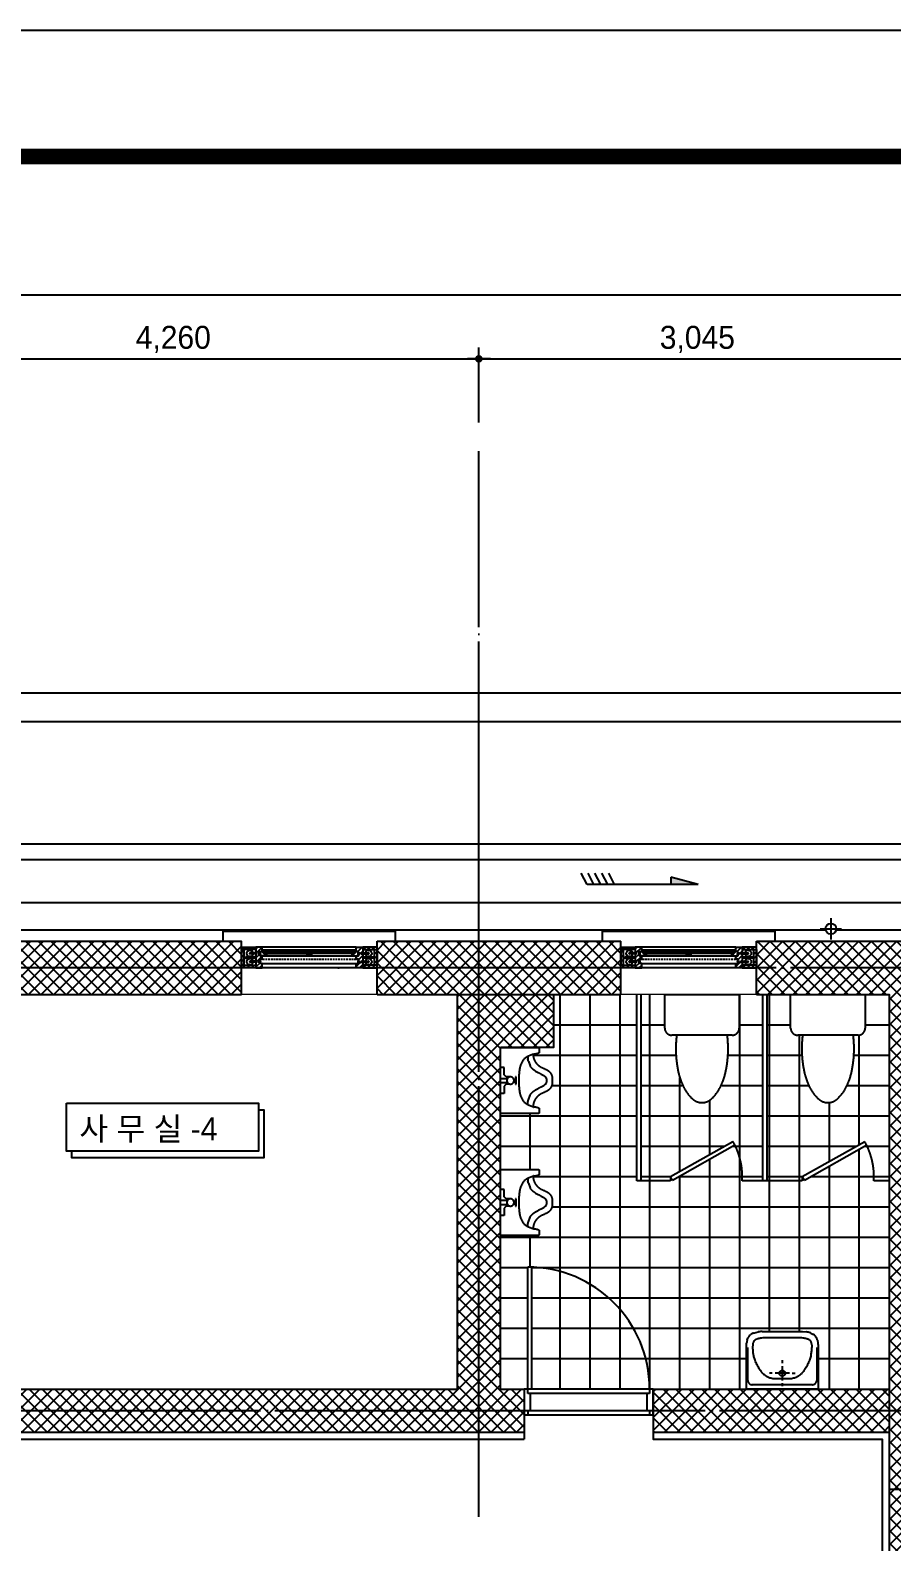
# Model space of a CAD drawing. Extents: x 25324 to 58964, y -129942 to -106182.
# Drawn here: x 46308 to 52313, y -116716 to -106182 of the extents above; entities that cross this region are included whole.
import ezdxf

# ---------------------------------------------------------------- set-up
doc = ezdxf.new("R2010")
doc.units = 0
doc.header["$LTSCALE"] = 50
doc.header["$MEASUREMENT"] = 0
doc.header["$PDMODE"] = 35
doc.header["$PDSIZE"] = -10
for name, pattern in [('CEN', [62, 60, -1, 0, -1]), ('HID50', [100, 70, -30]), ('HIDDEN', [0.375, 0.25, -0.125])]:
    doc.linetypes.add(name, pattern=pattern)
doc.layers.get('0').update_dxf_attribs({"linetype": 'CONTINUOUS'})
doc.layers.get('DEFPOINTS').update_dxf_attribs({"linetype": 'CONTINUOUS'})
for name, color, linetype in [('4', 4, 'CONTINUOUS'), ('9', 9, 'CONTINUOUS'), ('CEN', 1, 'CEN'), ('COR', 4, 'CONTINUOUS'), ('DIM', 7, 'CONTINUOUS'), ('ele-3', 6, 'CONTINUOUS'), ('h', 5, 'CONTINUOUS'), ('ha', 30, 'CONTINUOUS'), ('HAT', 5, 'CONTINUOUS'), ('hid', 5, 'HIDDEN'), ('SYM', 7, 'CONTINUOUS'), ('W-1', 3, 'CONTINUOUS'), ('W-2', 2, 'CONTINUOUS'), ('WAL', 3, 'CONTINUOUS'), ('WID', 4, 'CONTINUOUS'), ('점선', 6, 'HID50')]:
    doc.layers.add(name, color=color, linetype=linetype)
doc.layers.add('입면파란선', color=4, linetype='CONTINUOUS', lineweight=20)
doc.styles.add('GHS', font='HYWULM_0.TTF')
doc.styles.add('현창', font='HYWULM_0.TTF')
doc.dimstyles.new('STANDARD$0', dxfattribs={"dimscale": 30, "dimtxt": 3, "dimasz": 1, "dimexe": 2, "dimexo": 5, "dimgap": 0.9, "dimtad": 1, "dimtoh": 1, "dimdec": 4, "dimzin": 0, "dimdsep": 46, "dimlunit": 6, "dimtxsty": 'GHS', "dimblk1": 'DIMDOT', "dimblk2": 'DIMDOT', "dimsah": 1, "dimcen": 0.09, "dimadec": 0, "dimazin": 0, "dimtfac": 1, "dimtdec": 4, "dimtofl": 0, "dimtmove": 2, "dimatfit": 3, "dimldrblk": 'DIMDOT', "dimfxl": 1, "dimtolj": 1, "dimtzin": 0, "dimarcsym": 0})
pattern_1 = [(45, (-39330.362, -37979.21), (-15.715448, 15.715448), [])]
pattern_2 = [(45, (-39275.362, -37979.21), (-15.715448, 15.715448), [])]
pattern_3 = [(45, (-36685.362, -37979.21), (-15.715448, 15.715448), [])]
pattern_4 = [(45, (-36630.362, -37979.21), (-15.715448, 15.715448), [])]
pattern_5 = [(45, (31444.07, 1087852.26), (-44.1941738, 44.1941738), []), (135, (31444.07, 1087852.26), (-44.1941738, -44.1941738), [])]

# ---------------------------------------------------------------- blocks, each defined once
blk = doc.blocks.new('20')
at = {"layer": 'COR', "linetype": 'Continuous', "const_width": 270}
blk.add_lwpolyline([(230424, -2398), (230424, -57398), (308324, -57398), (308324, -2398)], close=True, dxfattribs=at)
at = {"layer": 'HAT'}
blk.add_line((226424, -198), (310524, -198), dxfattribs=at)
blk = doc.blocks.new('DIMDOT')
at = {"linetype": 'Continuous'}
blk.add_line((-2, 0), (2, 0), dxfattribs=at)
for radius in [0.5, 0.25]:
    blk.add_circle((0, 0), radius, dxfattribs=at)
blk = doc.blocks.new('*D12')
at = {"layer": 'DEFPOINTS', "color": 0}
for p in [(52480, -108025), (33260, -109116), (52480, -109116)]:
    blk.add_point(p, dxfattribs=at)
at = {"layer": 'SYM', "color": 211, "lineweight": -2}
for p, q in [((33260, -108916), (33260, -107945)), ((52480, -108916), (52480, -107945)), ((33300, -108025), (52440, -108025))]:
    blk.add_line(p, q, dxfattribs=at)
at = {"layer": 'SYM', "color": 211, "lineweight": -2, "xscale": 40, "yscale": 40, "zscale": 40, "rotation": 180}
blk.add_blockref('DIMDOT', (33260, -108025), dxfattribs=at)
at = {"layer": 'SYM', "color": 211, "lineweight": -2, "xscale": 40, "yscale": 40, "zscale": 40}
blk.add_blockref('DIMDOT', (52480, -108025), dxfattribs=at)
at = {"layer": 'SYM', "color": 0, "insert": (42870, -107889), "char_height": 160, "attachment_point": 5, "style": '현창'}
blk.add_mtext('\\A1;19,220', dxfattribs=at)
blk = doc.blocks.new('*D16')
at = {"layer": 'DEFPOINTS', "color": 0}
for p in [(49435, -108473), (45175, -109116), (49435, -109116)]:
    blk.add_point(p, dxfattribs=at)
at = {"layer": 'SYM', "color": 211, "lineweight": -2}
for p, q in [((45175, -108916), (45175, -108393)), ((49435, -108916), (49435, -108393)), ((45215, -108473), (49395, -108473))]:
    blk.add_line(p, q, dxfattribs=at)
at = {"layer": 'SYM', "color": 211, "lineweight": -2, "xscale": 40, "yscale": 40, "zscale": 40, "rotation": 180}
blk.add_blockref('DIMDOT', (45175, -108473), dxfattribs=at)
at = {"layer": 'SYM', "color": 211, "lineweight": -2, "xscale": 40, "yscale": 40, "zscale": 40}
blk.add_blockref('DIMDOT', (49435, -108473), dxfattribs=at)
at = {"layer": 'SYM', "color": 0, "insert": (47305, -108337), "char_height": 160, "attachment_point": 5, "style": '현창'}
blk.add_mtext('\\A1;4,260', dxfattribs=at)
blk = doc.blocks.new('*D17')
at = {"layer": 'DEFPOINTS', "color": 0}
for p in [(52480, -108473), (49435, -109116), (52480, -109116)]:
    blk.add_point(p, dxfattribs=at)
at = {"layer": 'SYM', "color": 211, "lineweight": -2}
for p, q in [((49435, -108916), (49435, -108393)), ((52480, -108916), (52480, -108393)), ((49475, -108473), (52440, -108473))]:
    blk.add_line(p, q, dxfattribs=at)
at = {"layer": 'SYM', "color": 211, "lineweight": -2, "xscale": 40, "yscale": 40, "zscale": 40, "rotation": 180}
blk.add_blockref('DIMDOT', (49435, -108473), dxfattribs=at)
at = {"layer": 'SYM', "color": 211, "lineweight": -2, "xscale": 40, "yscale": 40, "zscale": 40}
blk.add_blockref('DIMDOT', (52480, -108473), dxfattribs=at)
at = {"layer": 'SYM', "color": 0, "insert": (50958, -108337), "char_height": 160, "attachment_point": 5, "style": '현창'}
blk.add_mtext('\\A1;3,045', dxfattribs=at)
blk = doc.blocks.new('AP2-D108')
for p, q in [((25, 90), (25, 940)), ((55, 90), (55, 939)), ((0, 90), (0, -90)), ((25, 90), (0, 90)), ((55, 90), (25, 90)), ((25, 59), (25, 90)), ((45, 59), (25, 59)), ((875, 59), (45, 59)), ((45, -61), (45, 59)), ((875, 90), (55, 90)), ((875, 59), (855, 59)), ((855, 59), (855, -61)), ((900, 90), (875, 90)), ((875, 90), (875, 59)), ((900, -90), (900, 90)), ((0, -90), (25, -90)), ((25, -61), (25, -90)), ((875, -61), (25, -61)), ((25, -90), (875, -90)), ((875, -61), (875, -90)), ((875, -90), (900, -90))]:
    blk.add_line(p, q)
blk.add_arc((25, 90), 850, 0, 90)
blk = doc.blocks.new('화살표')
at = {"layer": 'COR'}
blk.add_hatch(color=256, dxfattribs=at).paths.add_polyline_path([(8, 2), (246, 2), (246, 64)])
for p, q in [((8, 2), (246, 64)), ((8, 2), (977, 2)), ((246, 64), (246, 2)), ((737, 2), (789, 100)), ((797, 2), (849, 100)), ((857, 2), (909, 100)), ((917, 2), (969, 100)), ((977, 2), (1029, 100))]:
    blk.add_line(p, q, dxfattribs=at)
blk = doc.blocks.new('배수로화살표')
at = {"layer": 'DIM', "xscale": -1.600000000005821, "yscale": 1.600000000005821, "zscale": 1.6}
blk.add_blockref('화살표', (-6804, 3761), dxfattribs=at)
blk = doc.blocks.new('AP2-T208')
for p, q in [((-90, -25), (-90, 0)), ((-15, 0), (-15, -50)), ((15, 0), (15, -50)), ((90, -25), (90, 0)), ((-40, -25), (-90, -25)), ((-25, -40), (-40, -25)), ((-25, -65), (-25, -40)), ((-25, -105), (25, -105)), ((-25, -110), (-25, -105)), ((-10, -95), (-10, -105)), ((10, -95), (10, -105)), ((25, -40), (40, -25)), ((25, -65), (25, -40)), ((25, -105), (25, -110)), ((40, -25), (90, -25)), ((25, -110), (-25, -110))]:
    blk.add_line(p, q)
blk.add_lwpolyline([(0, 0), (-110, 0), (-230, 0), (-230, -135), (-230, -265, 0.198912), (-225, -270), (-215, -270), (-195, -270, 0.198912), (-190, -265, 0.157252), (-185, -230, -0.337547), (-80, -310, 0.389909), (0, -360, 0.389909), (80, -310, -0.337547), (185, -230, 0.157252), (190, -265, 0.198912), (195, -270), (215, -270), (225, -270, 0.198912), (230, -265), (230, -135), (230, 0), (110, 0)], format="xyb", close=True)
for points in [[(-185, -230, -0.019564), (-170, -190, -0.037775), (-155, -170, -0.078156), (-100, -140, -0.008472), (-75, -135, -0.029725), (0, -130, -0.029725), (75, -135, -0.008472), (100, -140, -0.078156), (155, -170, -0.037775), (170, -190, -0.019564), (185, -230, 0.157252)], [(-170, -190), (-149, -192, -0.042834), (-135, -195), (-102, -208, -0.069019), (-90, -215), (-76, -229, -0.043799), (-65, -245), (-56, -263, 0.020072), (-45, -285), (-35, -302, 0.027483), (-25, -315), (-18, -319, 0.080612), (0, -320)], [(170, -190), (149, -192, 0.042834), (135, -195), (102, -208, 0.069019), (90, -215), (76, -229, 0.043799), (65, -245), (56, -263, -0.020072), (45, -285), (35, -302, -0.027483), (25, -315), (18, -319, -0.080612), (0, -320)]]:
    blk.add_lwpolyline(points, format="xyb")
blk.add_circle((0, -70), 25)
blk = doc.blocks.new('AP2-T103')
for p, q in [((10, -290), (10, -60)), ((40, -30), (460, -30)), ((250, -40), (250, -20)), ((250, -160), (250, -60)), ((490, -60), (490, -290)), ((180, -110), (160, -110)), ((200, -110), (300, -110)), ((250, -200), (250, -180)), ((320, -110), (340, -110))]:
    blk.add_line(p, q)
blk.add_lwpolyline([(0, 0), (250, 0), (500, 0), (500, -200), (500, -310), (499, -319, -0.017137), (495, -340), (490, -355, -0.051673), (480, -370), (468, -381, -0.068121), (450, -390), (419, -398, -0.041311), (390, -400), (250, -400), (110, -400), (81, -398, -0.037715), (50, -390), (32, -381, -0.078319), (20, -370), (10, -355, -0.057553), (5, -340), (1, -319, -0.041311), (0, -310), (0, -200)], format="xyb", close=True)
blk.add_lwpolyline([(127, -358), (116, -358), (107, -357), (99, -356), (93, -355), (87, -354), (82, -352), (78, -351), (74, -350), (71, -349), (68, -347), (65, -346), (63, -345), (61, -344), (60, -342), (58, -341), (57, -339), (55, -338), (54, -336), (54, -334), (53, -332), (52, -331), (51, -329), (51, -327), (50, -325), (49, -323), (49, -321), (48, -319), (48, -317), (47, -315), (47, -313), (46, -311), (46, -309), (46, -307), (45, -305), (45, -302), (45, -299), (45, -296), (45, -292), (46, -288), (46, -283), (46, -278), (47, -272), (47, -266), (48, -259), (49, -252), (50, -245), (51, -237), (52, -230), (54, -222), (56, -215), (58, -208), (61, -200), (63, -192), (66, -185), (70, -178), (73, -170), (77, -163), (81, -155), (86, -148), (90, -141), (95, -134), (99, -128), (103, -122), (107, -117), (111, -112), (115, -108), (119, -104), (122, -101), (126, -98), (129, -95), (133, -93), (137, -90), (141, -88), (145, -85), (149, -83), (154, -80), (159, -78), (164, -76), (171, -75), (178, -73), (185, -72), (193, -71), (202, -71), (211, -70), (220, -70), (230, -70), (240, -70), (250, -70), (260, -70), (270, -70), (280, -70), (289, -70), (298, -71), (307, -71), (315, -72), (322, -73), (329, -75), (336, -76), (341, -78), (346, -80), (351, -83), (355, -85), (359, -88), (363, -90), (367, -93), (371, -95), (374, -98), (378, -101), (381, -104), (385, -108), (389, -112), (392, -117), (397, -122), (401, -128), (405, -134), (410, -141), (414, -148), (419, -155), (423, -163), (427, -170), (430, -178), (434, -185), (437, -192), (439, -200), (442, -207), (444, -214), (446, -220), (448, -227), (449, -233), (450, -239), (451, -244), (452, -250), (453, -255), (453, -260), (454, -265), (454, -270), (454, -275), (455, -280), (455, -285), (455, -289), (455, -294), (455, -298), (454, -302), (454, -306), (454, -309), (453, -312), (453, -315), (452, -317), (452, -319), (451, -321), (451, -323), (450, -325), (449, -327), (449, -329), (448, -331), (447, -332), (446, -334), (446, -336), (445, -338), (443, -339), (442, -341), (440, -342), (439, -344), (437, -345), (435, -346), (432, -347), (429, -349), (426, -350), (422, -351), (418, -352), (413, -354), (407, -355), (401, -356), (393, -357), (384, -358), (373, -358), (361, -359), (348, -359), (333, -360), (318, -360), (302, -360), (285, -360), (267, -360), (250, -360), (233, -360), (215, -360), (198, -360), (182, -360), (167, -360), (152, -359), (139, -359)], close=True)
blk.add_circle((250, -110), 20)
for centre, start, end in [((40, -60), 90, 180), ((460, -60), 0, 90)]:
    blk.add_arc(centre, 30, start, end)

msp = doc.modelspace()

# ---------------------------------------------------------------- hatches: boundary and pattern name
at = {"layer": '9'}
h = msp.add_hatch(dxfattribs=at)
h.set_pattern_fill('ANSI31', color=256, scale=7, angle=360, style=0)
h.set_pattern_definition([(45, (-39330.362, -37995.517), (-15.715448, 15.715448), [])])
h.paths.add_polyline_path([(47880.27082, -112571.55083), (47880.27082, -112589.55083), (47780.27082, -112589.55083), (47780.27082, -112571.55083)])
h = msp.add_hatch(dxfattribs=at)
h.set_pattern_fill('ANSI31', color=256, scale=7, angle=360, style=0)
h.set_pattern_definition(pattern_1)
h.paths.add_polyline_path([(47798.27082, -112589.55083), (47780.27082, -112589.55083), (47780.27082, -112698.55083), (47798.27082, -112698.55083)])
h = msp.add_hatch(dxfattribs=at)
h.set_pattern_fill('ANSI31', color=256, scale=7, angle=360, style=0)
h.set_pattern_definition([(45, (181547.565, -178283.623), (-15.7154482, 15.7154482), [])])
h.paths.add_polyline_path([(47910.27082, -112602.55083), (47925.27082, -112602.55083), (47925.27082, -112571.55083), (47910.27082, -112571.55083), (47880.27082, -112571.55083), (47880.27082, -112716.55083), (47925.27082, -112716.55083), (47925.27082, -112686.55083), (47910.27082, -112686.55083), (47910.27082, -112656.55083), (47925.27082, -112656.55083), (47925.27082, -112632.55083), (47910.27082, -112632.55083)])
h = msp.add_hatch(dxfattribs=at)
h.set_pattern_fill('ANSI31', color=256, scale=7, angle=270, style=0)
h.set_pattern_definition([(315, (121341.52, -23585.966), (15.715448, 15.715448), [])])
h.paths.add_polyline_path([(47946.27082, -112617.55083), (47955.27082, -112617.55083), (47955.27082, -112632.55083), (47910.27082, -112632.55083), (47910.27082, -112602.55083), (47946.27082, -112602.55083), (47946.27082, -112609.55083), (47946.27082, -112612.55083)])
h = msp.add_hatch(dxfattribs=at)
h.set_pattern_fill('ANSI31', color=256, scale=7, angle=360, style=0)
h.set_pattern_definition([(225, (17925.252, -177208.034), (15.715448, -15.715448), [])])
h.paths.add_polyline_path([(48243.77082, -112607.55083), (48261.77082, -112607.55083), (48267.77082, -112610.05083), (48267.77082, -112612.55083), (48260.77082, -112612.55083), (48260.77082, -112617.55083), (48267.77082, -112617.55083), (48267.77082, -112627.55083), (48237.77082, -112627.55083), (48237.77082, -112617.55083), (48244.77082, -112617.55083), (48244.77082, -112612.55083), (48237.77082, -112612.55083), (48237.77082, -112610.05083)])
h = msp.add_hatch(dxfattribs=at)
h.set_pattern_fill('ANSI31', color=256, scale=7, angle=270, style=0)
h.set_pattern_definition([(225, (-24835.978, -23585.966), (-15.715448, 15.715448), [])])
h.paths.add_polyline_path([(48559.27082, -112617.55083), (48550.27082, -112617.55083), (48550.27082, -112632.55083), (48595.27082, -112632.55083), (48595.27082, -112602.55083), (48559.27082, -112602.55083), (48559.27082, -112609.55083), (48559.27082, -112612.55083)])
h = msp.add_hatch(dxfattribs=at)
h.set_pattern_fill('ANSI31', color=256, scale=7, angle=360, style=0)
h.set_pattern_definition([(45, (181332.565, -178283.623), (-15.7154482, 15.7154482), [])])
h.paths.add_polyline_path([(48595.27082, -112602.55083), (48580.27082, -112602.55083), (48580.27082, -112571.55083), (48595.27082, -112571.55083), (48625.27082, -112571.55083), (48625.27082, -112716.55083), (48580.27082, -112716.55083), (48580.27082, -112686.55083), (48595.27082, -112686.55083), (48595.27082, -112656.55083), (48580.27082, -112656.55083), (48580.27082, -112632.55083), (48595.27082, -112632.55083)])
h = msp.add_hatch(dxfattribs=at)
h.set_pattern_fill('ANSI31', color=256, scale=7, angle=360, style=0)
h.set_pattern_definition([(45, (-39275.362, -37995.517), (-15.715448, 15.715448), [])])
h.paths.add_polyline_path([(48625.27082, -112571.55083), (48625.27082, -112589.55083), (48725.27082, -112589.55083), (48725.27082, -112571.55083)])
h = msp.add_hatch(dxfattribs=at)
h.set_pattern_fill('ANSI31', color=256, scale=7, angle=360, style=0)
h.set_pattern_definition(pattern_2)
h.paths.add_polyline_path([(48707.27082, -112589.55083), (48725.27082, -112589.55083), (48725.27082, -112698.55083), (48707.27082, -112698.55083)])
h = msp.add_hatch(dxfattribs=at)
h.set_pattern_fill('ANSI31', color=256, scale=7, angle=360, style=0)
h.set_pattern_definition([(45, (-36685.362, -37995.517), (-15.715448, 15.715448), [])])
h.paths.add_polyline_path([(50525.27082, -112571.55083), (50525.27082, -112589.55083), (50425.27082, -112589.55083), (50425.27082, -112571.55083)])
h = msp.add_hatch(dxfattribs=at)
h.set_pattern_fill('ANSI31', color=256, scale=7, angle=360, style=0)
h.set_pattern_definition(pattern_3)
h.paths.add_polyline_path([(50443.27082, -112589.55083), (50425.27082, -112589.55083), (50425.27082, -112698.55083), (50443.27082, -112698.55083)])
h = msp.add_hatch(dxfattribs=at)
h.set_pattern_fill('ANSI31', color=256, scale=7, angle=360, style=0)
h.set_pattern_definition([(45, (184192.565, -178283.623), (-15.7154482, 15.7154482), [])])
h.paths.add_polyline_path([(50555.27082, -112602.55083), (50570.27082, -112602.55083), (50570.27082, -112571.55083), (50555.27082, -112571.55083), (50525.27082, -112571.55083), (50525.27082, -112716.55083), (50570.27082, -112716.55083), (50570.27082, -112686.55083), (50555.27082, -112686.55083), (50555.27082, -112656.55083), (50570.27082, -112656.55083), (50570.27082, -112632.55083), (50555.27082, -112632.55083)])
h = msp.add_hatch(dxfattribs=at)
h.set_pattern_fill('ANSI31', color=256, scale=7, angle=270, style=0)
h.set_pattern_definition([(315, (123986.52, -23585.966), (15.715448, 15.715448), [])])
h.paths.add_polyline_path([(50591.27082, -112617.55083), (50600.27082, -112617.55083), (50600.27082, -112632.55083), (50555.27082, -112632.55083), (50555.27082, -112602.55083), (50591.27082, -112602.55083), (50591.27082, -112609.55083), (50591.27082, -112612.55083)])
h = msp.add_hatch(dxfattribs=at)
h.set_pattern_fill('ANSI31', color=256, scale=7, angle=360, style=0)
h.set_pattern_definition([(225, (20570.252, -177208.034), (15.715448, -15.715448), [])])
h.paths.add_polyline_path([(50888.77082, -112607.55083), (50906.77082, -112607.55083), (50912.77082, -112610.05083), (50912.77082, -112612.55083), (50905.77082, -112612.55083), (50905.77082, -112617.55083), (50912.77082, -112617.55083), (50912.77082, -112627.55083), (50882.77082, -112627.55083), (50882.77082, -112617.55083), (50889.77082, -112617.55083), (50889.77082, -112612.55083), (50882.77082, -112612.55083), (50882.77082, -112610.05083)])
h = msp.add_hatch(dxfattribs=at)
h.set_pattern_fill('ANSI31', color=256, scale=7, angle=270, style=0)
h.set_pattern_definition([(225, (-22190.978, -23585.966), (-15.715448, 15.715448), [])])
h.paths.add_polyline_path([(51204.27082, -112617.55083), (51195.27082, -112617.55083), (51195.27082, -112632.55083), (51240.27082, -112632.55083), (51240.27082, -112602.55083), (51204.27082, -112602.55083), (51204.27082, -112609.55083), (51204.27082, -112612.55083)])
h = msp.add_hatch(dxfattribs=at)
h.set_pattern_fill('ANSI31', color=256, scale=7, angle=360, style=0)
h.set_pattern_definition([(45, (183977.565, -178283.623), (-15.7154482, 15.7154482), [])])
h.paths.add_polyline_path([(51240.27082, -112602.55083), (51225.27082, -112602.55083), (51225.27082, -112571.55083), (51240.27082, -112571.55083), (51270.27082, -112571.55083), (51270.27082, -112716.55083), (51225.27082, -112716.55083), (51225.27082, -112686.55083), (51240.27082, -112686.55083), (51240.27082, -112656.55083), (51225.27082, -112656.55083), (51225.27082, -112632.55083), (51240.27082, -112632.55083)])
h = msp.add_hatch(dxfattribs=at)
h.set_pattern_fill('ANSI31', color=256, scale=7, angle=360, style=0)
h.set_pattern_definition([(45, (-36630.362, -37995.517), (-15.715448, 15.715448), [])])
h.paths.add_polyline_path([(51270.27082, -112571.55083), (51270.27082, -112589.55083), (51370.27082, -112589.55083), (51370.27082, -112571.55083)])
h = msp.add_hatch(dxfattribs=at)
h.set_pattern_fill('ANSI31', color=256, scale=7, angle=360, style=0)
h.set_pattern_definition(pattern_4)
h.paths.add_polyline_path([(51352.27082, -112589.55083), (51370.27082, -112589.55083), (51370.27082, -112698.55083), (51352.27082, -112698.55083)])
h = msp.add_hatch(dxfattribs=at)
h.set_pattern_fill('ANSI31', color=256, scale=7, angle=360, style=0)
h.set_pattern_definition([(45, (-39330.362, -38122.517), (-15.715448, 15.715448), [])])
h.paths.add_polyline_path([(47880.27082, -112698.55083), (47880.27082, -112716.55083), (47780.27082, -112716.55083), (47780.27082, -112698.55083)])
h = msp.add_hatch(dxfattribs=at)
h.set_pattern_fill('ANSI31', color=256, scale=7, angle=360, style=0)
h.set_pattern_definition(pattern_1)
h.paths.add_polyline_path([(47808.27082, -112639.55083), (47808.27082, -112649.55083), (47870.27082, -112649.55083), (47870.27082, -112639.55083)])
h = msp.add_hatch(dxfattribs=at)
h.set_pattern_fill('ANSI31', color=256, scale=7, angle=360, style=0)
h.set_pattern_definition([(45, (-39275.362, -38122.517), (-15.715448, 15.715448), [])])
h.paths.add_polyline_path([(48625.27082, -112698.55083), (48625.27082, -112716.55083), (48725.27082, -112716.55083), (48725.27082, -112698.55083)])
h = msp.add_hatch(dxfattribs=at)
h.set_pattern_fill('ANSI31', color=256, scale=7, angle=360, style=0)
h.set_pattern_definition(pattern_2)
h.paths.add_polyline_path([(48697.27082, -112639.55083), (48697.27082, -112649.55083), (48635.27082, -112649.55083), (48635.27082, -112639.55083)])
h = msp.add_hatch(dxfattribs=at)
h.set_pattern_fill('ANSI31', color=256, scale=7, angle=360, style=0)
h.set_pattern_definition([(45, (-36685.362, -38122.517), (-15.715448, 15.715448), [])])
h.paths.add_polyline_path([(50525.27082, -112698.55083), (50525.27082, -112716.55083), (50425.27082, -112716.55083), (50425.27082, -112698.55083)])
h = msp.add_hatch(dxfattribs=at)
h.set_pattern_fill('ANSI31', color=256, scale=7, angle=360, style=0)
h.set_pattern_definition(pattern_3)
h.paths.add_polyline_path([(50453.27082, -112639.55083), (50453.27082, -112649.55083), (50515.27082, -112649.55083), (50515.27082, -112639.55083)])
h = msp.add_hatch(dxfattribs=at)
h.set_pattern_fill('ANSI31', color=256, scale=7, angle=360, style=0)
h.set_pattern_definition([(45, (-36630.362, -38122.517), (-15.715448, 15.715448), [])])
h.paths.add_polyline_path([(51270.27082, -112698.55083), (51270.27082, -112716.55083), (51370.27082, -112716.55083), (51370.27082, -112698.55083)])
h = msp.add_hatch(dxfattribs=at)
h.set_pattern_fill('ANSI31', color=256, scale=7, angle=360, style=0)
h.set_pattern_definition(pattern_4)
h.paths.add_polyline_path([(51342.27082, -112639.55083), (51342.27082, -112649.55083), (51280.27082, -112649.55083), (51280.27082, -112639.55083)])
at = {"layer": 'h'}
h = msp.add_hatch(dxfattribs=at)
h.set_pattern_fill('ANSI37', color=256, scale=500, style=0)
h.set_pattern_definition(pattern_5)
h.paths.add_polyline_path([(47780.27082, -112589.55083), (47780.27082, -112571.55083), (47780.27082, -112531.55083), (45175.27082, -112531.55083), (45175.27082, -112716.55083), (47780.27082, -112716.55083), (47780.27082, -112698.55083)])
h.paths.add_polyline_path([(45175.27082, -112531.55083), (44490.27082, -112531.55083), (44490.27082, -112716.55083), (45175.27082, -112716.55083)])
h.paths.add_polyline_path([(45175.27082, -112716.55083), (44490.27082, -112716.55083), (44490.27082, -112901.55083), (45175.27082, -112901.55083)])
h.paths.add_polyline_path([(47780.27082, -112716.55083), (45175.27082, -112716.55083), (45175.27082, -112901.55083), (47780.27082, -112901.55083)])
h = msp.add_hatch(dxfattribs=at)
h.set_pattern_fill('ANSI37', color=256, scale=500, style=0)
h.set_pattern_definition(pattern_5)
h.paths.add_polyline_path([(49435.27082, -112531.55083), (48725.27082, -112531.55083), (48725.27082, -112716.55083), (49435.27082, -112716.55083)])
h.paths.add_polyline_path([(49435.27082, -112716.55083), (48725.27082, -112716.55083), (48725.27082, -112901.55083), (49435.27082, -112901.55083)])
h.paths.add_polyline_path([(50425.27082, -112716.55083), (49435.27082, -112716.55083), (49435.27082, -112901.55083), (50425.27082, -112901.55083)])
h.paths.add_polyline_path([(50425.27082, -112571.55083), (50425.27082, -112531.55083), (49435.27082, -112531.55083), (49435.27082, -112716.55083), (50425.27082, -112716.55083), (50425.27082, -112698.55083), (50425.27082, -112589.55083)])
h = msp.add_hatch(dxfattribs=at)
h.set_pattern_fill('ANSI37', color=256, scale=500, style=0)
h.set_pattern_definition([(45, (31444.07, 956833.2), (-44.194174, 44.194174), []), (135, (31444.07, 956833.2), (-44.194174, -44.194174), [])])
h.paths.add_polyline_path([(51370.27082, -112716.55083), (51370.27082, -112901.55083), (52295.27082, -112901.55083), (52295.27082, -115801.55083), (52480.27082, -115801.55083), (52480.27082, -112716.55083)])
h.paths.add_polyline_path([(51370.27082, -112531.55083), (51370.27082, -112716.55083), (52480.27082, -112716.55083), (52480.27082, -112531.55083)])
h.paths.add_polyline_path([(52665.27082, -112531.55083), (52480.27082, -112531.55083), (52480.27082, -112716.55083), (52665.27082, -112716.55083)])
h.paths.add_polyline_path([(52665.27082, -112716.55083), (52480.27082, -112716.55083), (52480.27082, -115801.55083), (52665.27082, -115801.55083)])
h.paths.add_polyline_path([(52480.27082, -119046.55083), (52498.27082, -119046.55083), (52607.27082, -119046.55083), (52625.27082, -119046.55083), (52665.27082, -119046.55083), (52665.27082, -118041.55083), (52665.27082, -115801.55083), (52480.27082, -115801.55083)])
h.paths.add_polyline_path([(52480.27082, -115801.55083), (52295.27082, -115801.55083), (52295.27082, -118041.55083), (52295.27082, -119046.55083), (52480.27082, -119046.55083)])
h = msp.add_hatch(dxfattribs=at)
h.set_pattern_fill('ANSI37', color=256, scale=500, style=0)
h.set_pattern_definition(pattern_5)
h.paths.add_polyline_path([(49955.27082, -112901.55083), (49435.27082, -112901.55083), (49435.27082, -115801.55083), (49750.27082, -115801.55083), (49750.27082, -115651.55083), (49585.27082, -115651.55083), (49585.27082, -113271.55083), (49955.27082, -113271.55083)])
h.paths.add_polyline_path([(49435.27082, -112901.55083), (49285.27082, -112901.55083), (49285.27082, -115651.55083), (45325.27082, -115651.55083), (45325.27082, -115551.55083), (45175.27082, -115551.55083), (45175.27082, -115801.55083), (49435.27082, -115801.55083)])
h.paths.add_polyline_path([(49750.27082, -115801.55083), (49435.27082, -115801.55083), (49435.27082, -115951.55083), (49750.27082, -115951.55083)])
h.paths.add_polyline_path([(49435.27082, -115801.55083), (45175.27082, -115801.55083), (45175.27082, -115951.55083), (49435.27082, -115951.55083)])
h.paths.add_polyline_path([(45175.27082, -115801.55083), (44485.27082, -115801.55083), (44485.27082, -116441.55083), (44635.27082, -116441.55083), (44635.27082, -115951.55083), (45175.27082, -115951.55083)])
h.paths.add_polyline_path([(45175.27082, -115551.55083), (45025.27082, -115551.55083), (45025.27082, -115651.55083), (44485.27082, -115651.55083), (44485.27082, -115801.55083), (45175.27082, -115801.55083)])
h.paths.add_polyline_path([(44485.27082, -115651.55083), (44120.27082, -115651.55083), (44120.27082, -115801.55083), (44485.27082, -115801.55083)])
h.paths.add_polyline_path([(44485.27082, -115801.55083), (44120.27082, -115801.55083), (44120.27082, -115951.55083), (44335.27082, -115951.55083), (44335.27082, -116441.55083), (44485.27082, -116441.55083)])
h = msp.add_hatch(dxfattribs=at)
h.set_pattern_fill('ANSI37', color=256, scale=20, style=0)
h.set_pattern_definition([(45, (140451.55, -233851.844), (-44.90128, 44.90128), []), (135, (140451.55, -233851.844), (-44.90128, -44.90128), [])])
h.paths.add_polyline_path([(52295.27082, -115951.55083), (52295.27082, -115651.55083), (50650.27082, -115651.55083), (50650.27082, -115951.55083)])

# ---------------------------------------------------------------- linework, layer by layer
for p, q in [((48725.27082, -112691.85812), (48725.27082, -112698.55083)), ((51370.27082, -112691.85812), (51370.27082, -112698.55083))]:
    msp.add_line(p, q)
for points in [[(47955.27082, -112612.55083), (47946.27082, -112612.55083), (47946.27082, -112602.55083)], [(48550.27082, -112612.55083), (48559.27082, -112612.55083), (48559.27082, -112602.55083)], [(50600.27082, -112612.55083), (50591.27082, -112612.55083), (50591.27082, -112602.55083)], [(51195.27082, -112612.55083), (51204.27082, -112612.55083), (51204.27082, -112602.55083)]]:
    msp.add_lwpolyline(points, close=True)
for centre in [(47839.27082, -112615.54051), (48666.27082, -112615.54051), (50484.27082, -112615.54051), (51311.27082, -112615.54051), (47839.27082, -112673.56114), (48666.27082, -112673.56114), (50484.27082, -112673.56114), (51311.27082, -112673.56114)]:
    msp.add_circle(centre, 22.5)
for centre, start, end in [((47910.27082, -112615.54051), 270, 90), ((48595.27082, -112615.54051), 90, 270), ((50555.27082, -112615.54051), 270, 90), ((51240.27082, -112615.54051), 90, 270), ((47910.27082, -112673.56114), 270, 90), ((48595.27082, -112673.56114), 90, 270), ((50555.27082, -112673.56114), 270, 90), ((51240.27082, -112673.56114), 90, 270)]:
    msp.add_arc(centre, 5, start, end)
at = {"layer": '4'}
for p, q in [((48580.27082, -112571.55083), (47925.27082, -112571.55083)), ((51225.27082, -112571.55083), (50570.27082, -112571.55083)), ((48580.27082, -112716.55083), (47925.27082, -112716.55083)), ((51225.27082, -112716.55083), (50570.27082, -112716.55083))]:
    msp.add_line(p, q, dxfattribs=at)
at = {"layer": '9'}
for p, q in [((47925.27082, -112590.55083), (48580.27082, -112590.55083)), ((47946.27082, -112602.55083), (48580.27082, -112602.55083)), ((50570.27082, -112590.55083), (51225.27082, -112590.55083)), ((50591.27082, -112602.55083), (51225.27082, -112602.55083)), ((47910.27082, -112632.55083), (48595.27082, -112632.55083)), ((47925.27082, -112686.55083), (48588.27082, -112686.55083)), ((50555.27082, -112632.55083), (51240.27082, -112632.55083)), ((50570.27082, -112686.55083), (51233.27082, -112686.55083))]:
    msp.add_line(p, q, dxfattribs=at)
for points in [[(48244.77082, -112617.55083), (48244.77082, -112612.55083), (47946.27082, -112612.55083), (47946.27082, -112617.55083)], [(48260.77082, -112617.55083), (48260.77082, -112612.55083), (48559.27082, -112612.55083), (48559.27082, -112617.55083)], [(50889.77082, -112617.55083), (50889.77082, -112612.55083), (50591.27082, -112612.55083), (50591.27082, -112617.55083)], [(50905.77082, -112617.55083), (50905.77082, -112612.55083), (51204.27082, -112612.55083), (51204.27082, -112617.55083)]]:
    msp.add_lwpolyline(points, close=True, dxfattribs=at)
at = {"layer": 'CEN'}
for p, q in [((49435.27082, -116541.66463), (49435.27082, -109115.62715)), ((51888.70925, -112369.05083), (51888.70925, -112519.05083)), ((51813.70925, -112444.05083), (51963.70925, -112444.05083)), ((54606.54594, -112716.55083), (31130.66025, -112716.55083)), ((38712.21729, -115801.55083), (54606.54594, -115801.55083))]:
    msp.add_line(p, q, dxfattribs=at)
at = {"layer": 'ele-3'}
for points in [[(47652.69126, -112531.55083), (47652.69126, -112461.55083), (48852.69126, -112461.55083), (48852.69126, -112531.55083)], [(50297.69126, -112531.55083), (50297.69126, -112461.55083), (51497.69126, -112461.55083), (51497.69126, -112531.55083)]]:
    msp.add_lwpolyline(points, dxfattribs=at)
at = {"layer": 'h'}
for p, q in [((50002.19389, -115651.55083), (50002.19389, -112901.55083)), ((50210.65543, -115651.55083), (50210.65543, -112901.55083)), ((50419.11697, -115651.55083), (50419.11697, -112901.55083)), ((50627.57851, -115651.55083), (50627.57851, -112901.55083)), ((51252.96312, -115651.55083), (51252.96312, -112901.55083)), ((51461.42466, -115251.55083), (51461.42466, -112901.55083)), ((49955.27082, -113113.08929), (50535.27082, -113113.08929)), ((50565.27082, -113113.08929), (50730.27082, -113113.08929)), ((51250.27082, -113113.08929), (51415.27082, -113113.08929)), ((51445.27082, -113113.08929), (51608.19017, -113113.08929)), ((52128.19017, -113113.08929), (52295.27082, -113113.08929)), ((51669.8862, -115251.55083), (51669.8862, -113185.74648)), ((52086.80928, -113946.71908), (52086.80928, -113184.99798)), ((49815.57074, -113324.62775), (50535.27082, -113324.62775)), ((50565.27082, -113324.62775), (50809.17781, -113324.62775)), ((51171.36382, -113324.62775), (51415.27082, -113324.62775)), ((51445.27082, -113324.62775), (51687.09716, -113324.62775)), ((52049.28318, -113324.62775), (52295.27082, -113324.62775)), ((49942.96149, -113536.16621), (50535.27082, -113536.16621)), ((50565.27082, -113536.16621), (50856.73071, -113536.16621)), ((50836.04005, -114134.85834), (50836.04005, -113482.66894)), ((51123.81092, -113536.16621), (51415.27082, -113536.16621)), ((51445.27082, -113536.16621), (51734.65007, -113536.16621)), ((52001.73028, -113536.16621), (52295.27082, -113536.16621)), ((51044.50158, -114017.03225), (51044.50158, -113638.67373)), ((51878.34774, -114064.54516), (51878.34774, -113655.19996)), ((49585.27082, -113747.70467), (50535.27082, -113747.70467)), ((49793.73235, -114121.55083), (49793.73235, -113731.55083)), ((50565.27082, -113747.70467), (51415.27082, -113747.70467)), ((51445.27082, -113747.70467), (52295.27082, -113747.70467)), ((49585.27082, -113959.24313), (50535.27082, -113959.24313)), ((50565.27082, -113959.24313), (51146.74387, -113959.24313)), ((51207.71238, -113959.24313), (51415.27082, -113959.24313)), ((51445.27082, -113959.24313), (52064.65133, -113959.24313)), ((52125.61984, -113959.24313), (52295.27082, -113959.24313)), ((51044.50158, -115651.55083), (51044.50158, -114051.49272)), ((52086.80928, -115651.55083), (52086.80928, -113981.17954)), ((49815.35302, -114170.7816), (50535.27082, -114170.7816)), ((50565.27082, -114170.7816), (50772.48351, -114170.7816)), ((50833.45203, -114170.7816), (51415.27082, -114170.7816)), ((50836.04005, -115651.55083), (50836.04005, -114169.3188)), ((51445.27082, -114170.7816), (51690.39097, -114170.7816)), ((51751.35949, -114170.7816), (52295.27082, -114170.7816)), ((51878.34774, -115651.55083), (51878.34774, -114099.00563)), ((49944.10666, -114382.32006), (52295.27082, -114382.32006)), ((49585.27082, -114593.85852), (52295.27082, -114593.85852)), ((49793.73235, -114801.75134), (49793.73235, -114581.55083)), ((49585.27082, -114805.39698), (49775.27082, -114805.39698)), ((49805.27082, -114805.39698), (52295.27082, -114805.39698)), ((49585.27082, -115016.93544), (49775.27082, -115016.93544)), ((49805.27082, -115016.93544), (52295.27082, -115016.93544)), ((49585.27082, -115228.4739), (49775.27082, -115228.4739)), ((49805.27082, -115228.4739), (52295.27082, -115228.4739)), ((49585.27082, -115440.01237), (49775.27082, -115440.01237)), ((49805.27082, -115440.01237), (51299.90846, -115440.01237)), ((51799.90846, -115440.01237), (52295.27082, -115440.01237))]:
    msp.add_line(p, q, dxfattribs=at)
at = {"layer": 'h', "linetype": 'HIDDEN', "ltscale": 10}
for p, q in [((51735.41065, -115951.55083), (52295.41065, -115951.55083)), ((52295.27082, -116349.66871), (52665.27082, -116349.66871))]:
    msp.add_line(p, q, dxfattribs=at)
at = {"layer": 'h'}
msp.add_lwpolyline([(47899.32316, -113704.84463), (47935.86668, -113704.84463), (47935.86668, -114039.76425), (46597.24632, -114039.76425), (46597.24632, -113993.49643)], dxfattribs=at)
at = {"layer": 'ha'}
for p, q in [((32395.27082, -111851.55083), (53125.27082, -111851.55083)), ((32505.27082, -111961.55083), (55555.27082, -111961.55083)), ((32805.27082, -112261.55083), (52905.27082, -112261.55083)), ((49750.27082, -115951.55083), (49750.27082, -116001.55083)), ((44685.27082, -116001.55083), (49750.27082, -116001.55083))]:
    msp.add_line(p, q, dxfattribs=at)
for points in [[(45643.34951, -112451.55083), (51851.9669, -112451.55083)], [(51925.4516, -112451.55083), (52745.27082, -112451.55083), (52745.27082, -115354.80848)], [(50650.27082, -115951.55083), (50650.27082, -116001.55083), (52245.27082, -116001.55083), (52245.27082, -118041.55083)]]:
    msp.add_lwpolyline(points, dxfattribs=at)
at = {"layer": 'hid'}
for p, q in [((47910.27082, -112612.54051), (47839.27082, -112612.54051)), ((47910.27082, -112618.54051), (47839.27082, -112618.54051)), ((47910.27082, -112670.56114), (47839.27082, -112670.56114)), ((47910.27082, -112676.56114), (47839.27082, -112676.56114)), ((47910.27082, -112656.55083), (48595.27082, -112656.55083)), ((48595.27082, -112612.54051), (48666.27082, -112612.54051)), ((48595.27082, -112618.54051), (48666.27082, -112618.54051)), ((48595.27082, -112670.56114), (48666.27082, -112670.56114)), ((48595.27082, -112676.56114), (48666.27082, -112676.56114)), ((50555.27082, -112612.54051), (50484.27082, -112612.54051)), ((50555.27082, -112618.54051), (50484.27082, -112618.54051)), ((50555.27082, -112670.56114), (50484.27082, -112670.56114)), ((50555.27082, -112676.56114), (50484.27082, -112676.56114)), ((50555.27082, -112656.55083), (51240.27082, -112656.55083)), ((51240.27082, -112612.54051), (51311.27082, -112612.54051)), ((51240.27082, -112618.54051), (51311.27082, -112618.54051)), ((51240.27082, -112670.56114), (51311.27082, -112670.56114)), ((51240.27082, -112676.56114), (51311.27082, -112676.56114))]:
    msp.add_line(p, q, dxfattribs=at)
for centre, start, end in [((47839.27082, -112615.54051), 90, 270), ((47839.27082, -112673.56114), 90, 270), ((48666.27082, -112615.54051), 270, 90), ((48666.27082, -112673.56114), 270, 90), ((50484.27082, -112615.54051), 90, 270), ((50484.27082, -112673.56114), 90, 270), ((51311.27082, -112615.54051), 270, 90), ((51311.27082, -112673.56114), 270, 90)]:
    msp.add_arc(centre, 3, start, end, dxfattribs=at)
at = {"layer": 'W-1'}
for p, q in [((49285.27082, -115651.55083), (49285.27082, -112901.55083)), ((49585.27082, -115651.55083), (49585.27082, -113271.55083)), ((45325.27082, -115651.55083), (49285.27082, -115651.55083)), ((49585.27082, -115651.55083), (49750.27082, -115651.55083)), ((49750.27082, -115651.55083), (49750.27082, -115951.55083)), ((50650.27082, -115651.55083), (50650.27082, -115951.55083)), ((50650.27082, -115651.55083), (52295.27082, -115651.55083)), ((44635.27082, -115951.55083), (49750.27082, -115951.55083)), ((50650.27082, -115951.55083), (52295.27082, -115951.55083))]:
    msp.add_line(p, q, dxfattribs=at)
msp.add_lwpolyline([(49955.27082, -112901.55083), (49955.27082, -113271.55083), (49585.27082, -113271.55083)], dxfattribs=at)
at = {"layer": 'W-2'}
for p, q in [((47780.27082, -112901.55083), (47780.27082, -112531.55083)), ((48725.27082, -112901.55083), (48725.27082, -112531.55083)), ((50425.27082, -112901.55083), (50425.27082, -112531.55083)), ((51370.27082, -112901.55083), (51370.27082, -112531.55083))]:
    msp.add_line(p, q, dxfattribs=at)
for points in [[(44490.27082, -112531.55083), (47780.27082, -112531.55083)], [(48725.27082, -112531.55083), (50425.27082, -112531.55083)], [(51370.27082, -112531.55083), (52665.27082, -112531.55083), (52665.27082, -118041.55083)], [(44490.27082, -112901.55083), (47780.27082, -112901.55083)], [(48725.27082, -112901.55083), (50425.27082, -112901.55083)], [(51370.27082, -112901.55083), (52295.27082, -112901.55083), (52295.27082, -118041.55083)]]:
    msp.add_lwpolyline(points, dxfattribs=at)
msp.add_circle((51888.70925, -112444.05083), 37.5, dxfattribs=at)
at = {"layer": 'WAL'}
for points in [[(47880.27082, -112571.55083), (47880.27082, -112589.55083), (47780.27082, -112589.55083), (47780.27082, -112571.55083)], [(47798.27082, -112589.55083), (47780.27082, -112589.55083), (47780.27082, -112698.55083), (47798.27082, -112698.55083)], [(47946.27082, -112617.55083), (47955.27082, -112617.55083), (47955.27082, -112632.55083), (47910.27082, -112632.55083), (47910.27082, -112602.55083), (47946.27082, -112602.55083), (47946.27082, -112609.55083), (47946.27082, -112612.55083)], [(48559.27082, -112617.55083), (48550.27082, -112617.55083), (48550.27082, -112632.55083), (48595.27082, -112632.55083), (48595.27082, -112602.55083), (48559.27082, -112602.55083), (48559.27082, -112609.55083), (48559.27082, -112612.55083)], [(48625.27082, -112571.55083), (48625.27082, -112589.55083), (48725.27082, -112589.55083), (48725.27082, -112571.55083)], [(48707.27082, -112589.55083), (48725.27082, -112589.55083), (48725.27082, -112698.55083), (48707.27082, -112698.55083)], [(50525.27082, -112571.55083), (50525.27082, -112589.55083), (50425.27082, -112589.55083), (50425.27082, -112571.55083)], [(50443.27082, -112589.55083), (50425.27082, -112589.55083), (50425.27082, -112698.55083), (50443.27082, -112698.55083)], [(50591.27082, -112617.55083), (50600.27082, -112617.55083), (50600.27082, -112632.55083), (50555.27082, -112632.55083), (50555.27082, -112602.55083), (50591.27082, -112602.55083), (50591.27082, -112609.55083), (50591.27082, -112612.55083)], [(51204.27082, -112617.55083), (51195.27082, -112617.55083), (51195.27082, -112632.55083), (51240.27082, -112632.55083), (51240.27082, -112602.55083), (51204.27082, -112602.55083), (51204.27082, -112609.55083), (51204.27082, -112612.55083)], [(51270.27082, -112571.55083), (51270.27082, -112589.55083), (51370.27082, -112589.55083), (51370.27082, -112571.55083)], [(51352.27082, -112589.55083), (51370.27082, -112589.55083), (51370.27082, -112698.55083), (51352.27082, -112698.55083)], [(47880.27082, -112698.55083), (47880.27082, -112716.55083), (47780.27082, -112716.55083), (47780.27082, -112698.55083)], [(47808.27082, -112639.55083), (47808.27082, -112649.55083), (47870.27082, -112649.55083), (47870.27082, -112639.55083)], [(48625.27082, -112698.55083), (48625.27082, -112716.55083), (48725.27082, -112716.55083), (48725.27082, -112698.55083)], [(48697.27082, -112639.55083), (48697.27082, -112649.55083), (48635.27082, -112649.55083), (48635.27082, -112639.55083)], [(50525.27082, -112698.55083), (50525.27082, -112716.55083), (50425.27082, -112716.55083), (50425.27082, -112698.55083)], [(50453.27082, -112639.55083), (50453.27082, -112649.55083), (50515.27082, -112649.55083), (50515.27082, -112639.55083)], [(51270.27082, -112698.55083), (51270.27082, -112716.55083), (51370.27082, -112716.55083), (51370.27082, -112698.55083)], [(51342.27082, -112639.55083), (51342.27082, -112649.55083), (51280.27082, -112649.55083), (51280.27082, -112639.55083)]]:
    msp.add_lwpolyline(points, close=True, dxfattribs=at)
for points in [[(47910.27082, -112602.55083), (47925.27082, -112602.55083), (47925.27082, -112571.55083), (47910.27082, -112571.55083), (47880.27082, -112571.55083), (47880.27082, -112716.55083), (47925.27082, -112716.55083), (47925.27082, -112686.55083), (47910.27082, -112686.55083), (47910.27082, -112656.55083), (47925.27082, -112656.55083), (47925.27082, -112632.55083), (47910.27082, -112632.55083), (47910.27082, -112602.55083)], [(48243.77082, -112607.55083), (48261.77082, -112607.55083), (48267.77082, -112610.05083), (48267.77082, -112612.55083), (48260.77082, -112612.55083), (48260.77082, -112617.55083), (48267.77082, -112617.55083), (48267.77082, -112627.55083), (48237.77082, -112627.55083), (48237.77082, -112617.55083), (48244.77082, -112617.55083), (48244.77082, -112612.55083), (48237.77082, -112612.55083), (48237.77082, -112610.05083), (48243.77082, -112607.55083)], [(48595.27082, -112602.55083), (48580.27082, -112602.55083), (48580.27082, -112571.55083), (48595.27082, -112571.55083), (48625.27082, -112571.55083), (48625.27082, -112716.55083), (48580.27082, -112716.55083), (48580.27082, -112686.55083), (48595.27082, -112686.55083), (48595.27082, -112656.55083), (48580.27082, -112656.55083), (48580.27082, -112632.55083), (48595.27082, -112632.55083), (48595.27082, -112602.55083)], [(50555.27082, -112602.55083), (50570.27082, -112602.55083), (50570.27082, -112571.55083), (50555.27082, -112571.55083), (50525.27082, -112571.55083), (50525.27082, -112716.55083), (50570.27082, -112716.55083), (50570.27082, -112686.55083), (50555.27082, -112686.55083), (50555.27082, -112656.55083), (50570.27082, -112656.55083), (50570.27082, -112632.55083), (50555.27082, -112632.55083), (50555.27082, -112602.55083)], [(50888.77082, -112607.55083), (50906.77082, -112607.55083), (50912.77082, -112610.05083), (50912.77082, -112612.55083), (50905.77082, -112612.55083), (50905.77082, -112617.55083), (50912.77082, -112617.55083), (50912.77082, -112627.55083), (50882.77082, -112627.55083), (50882.77082, -112617.55083), (50889.77082, -112617.55083), (50889.77082, -112612.55083), (50882.77082, -112612.55083), (50882.77082, -112610.05083), (50888.77082, -112607.55083)], [(51240.27082, -112602.55083), (51225.27082, -112602.55083), (51225.27082, -112571.55083), (51240.27082, -112571.55083), (51270.27082, -112571.55083), (51270.27082, -112716.55083), (51225.27082, -112716.55083), (51225.27082, -112686.55083), (51240.27082, -112686.55083), (51240.27082, -112656.55083), (51225.27082, -112656.55083), (51225.27082, -112632.55083), (51240.27082, -112632.55083), (51240.27082, -112602.55083)], [(47910.27082, -112621.55083), (47910.27082, -112632.55083)], [(47910.27082, -112621.55083), (47910.27082, -112632.55083)], [(48595.27082, -112621.55083), (48595.27082, -112632.55083)], [(50555.27082, -112621.55083), (50555.27082, -112632.55083)], [(50555.27082, -112621.55083), (50555.27082, -112632.55083)], [(51240.27082, -112621.55083), (51240.27082, -112632.55083)]]:
    msp.add_lwpolyline(points, dxfattribs=at)
at = {"layer": 'WID'}
for p, q in [((55205.75862, -110801.55083), (30409.994, -110801.55083)), ((55205.75862, -111001.55083), (30409.994, -111001.55083))]:
    msp.add_line(p, q, dxfattribs=at)
msp.add_lwpolyline([(46560.70279, -113658.57681), (47899.32316, -113658.57681), (47899.32316, -113993.49643), (46560.70279, -113993.49643)], close=True, dxfattribs=at)
at = {"layer": '입면파란선'}
for p, q in [((48725.27082, -112901.55083), (47780.27082, -112901.55083)), ((51370.27082, -112901.55083), (50425.27082, -112901.55083))]:
    msp.add_line(p, q, dxfattribs=at)
at = {"layer": '점선'}
for p, q in [((50535.27082, -114171.55083), (50535.27082, -112901.55083)), ((50535.27082, -114201.55083), (50535.27082, -112901.55083)), ((50565.27082, -114201.55083), (50565.27082, -112901.55083)), ((51415.27082, -114171.55083), (51415.27082, -112901.55083)), ((51415.27082, -114201.55083), (51415.27082, -112901.55083)), ((51445.27082, -114201.55083), (51445.27082, -112901.55083)), ((51445.27082, -114171.55083), (51445.27082, -112901.55083)), ((51166.72646, -113185.74648), (50813.81517, -113185.74648)), ((52046.72646, -113185.74648), (51693.81517, -113185.74648))]:
    msp.add_line(p, q, dxfattribs=at)
for points in [[(51250.27082, -113135.74648, -0.4142135624), (51200.27082, -113185.74648), (51166.72646, -113185.74648, -0.0309719655), (51172.61678, -113280.74648, -0.0497295856), (51157.47703, -113432.59079, -0.0635446735), (51119.20889, -113545.91152, -0.1035278684), (51051.65887, -113633.14439, -0.178243168), (50990.27082, -113655.74648, -0.178243168), (50928.88276, -113633.14439, -0.1035278684), (50861.33274, -113545.91152, -0.0635446735), (50823.0646, -113432.59079, -0.0497295856), (50807.92485, -113280.74648, -0.0309719655), (50813.81517, -113185.74648), (50780.27082, -113185.74648, -0.4142135624), (50730.27082, -113135.74648), (50730.27082, -112901.55083), (51250.27082, -112901.55083)], [(52128.19017, -113135.74648, -0.4142135624), (52078.19017, -113185.74648), (52044.64582, -113185.74648, -0.0309719655), (52050.53614, -113280.74648, -0.0497295856), (52035.39639, -113432.59079, -0.0635446735), (51997.12824, -113545.91152, -0.1035278684), (51929.57823, -113633.14439, -0.178243168), (51868.19017, -113655.74648, -0.178243168), (51806.80211, -113633.14439, -0.1035278684), (51739.2521, -113545.91152, -0.0635446735), (51700.98395, -113432.59079, -0.0497295856), (51685.8442, -113280.74648, -0.0309719655), (51691.73453, -113185.74648), (51658.19017, -113185.74648, -0.4142135624), (51608.19017, -113135.74648), (51608.19017, -112901.55083), (52128.19017, -112901.55083)]]:
    msp.add_lwpolyline(points, format="xyb", close=True, dxfattribs=at)
for points in [[(51220.38149, -113952.08233), (50785.88428, -114197.66771), (50771.12257, -114171.55083), (51206.40399, -113925.5222)], [(52138.28895, -113952.08233), (51703.79174, -114197.66771), (51689.03002, -114171.55083), (52124.31144, -113925.5222)], [(50565.27082, -114171.55083), (50771.12257, -114171.55083), (50771.12257, -114201.55083), (50535.27082, -114201.55083)], [(51445.27082, -114201.55083), (51271.12257, -114201.55083), (51271.12257, -114171.55083), (51415.27082, -114171.55083)], [(51445.27082, -114171.55083), (51689.03002, -114171.55083), (51689.03002, -114201.55083), (51415.27082, -114201.55083)], [(52295.27082, -114201.55083), (52189.03002, -114201.55083), (52189.03002, -114171.55083), (52295.27082, -114171.55083)]]:
    msp.add_lwpolyline(points, dxfattribs=at)
for centre in [(50771.12257, -114171.55083), (51689.03002, -114171.55083)]:
    msp.add_arc(centre, 500, 0, 29.475889001, dxfattribs=at)

# ---------------------------------------------------------------- block references
at = {"layer": 'h', "xscale": 0.5, "yscale": 0.5, "zscale": 0.5}
msp.add_blockref('배수로화살표', (54373.06235, -114017.18764), dxfattribs=at)
at = {"layer": 'WAL', "xscale": 0.4000000000232831, "yscale": 0.4000000000232831, "zscale": 0.4000000000000001}
msp.add_blockref('20', (-65245.87007, -106102.54601), dxfattribs=at)
at = {"layer": 'WID'}
msp.add_blockref('AP2-D108', (49750.27082, -115741.54219), dxfattribs=at)
at = {"layer": '점선', "xscale": -1, "rotation": 90}
for p in [(49585.27082, -113501.55083), (49585.27082, -114351.55083)]:
    msp.add_blockref('AP2-T208', p, dxfattribs=at)
at = {"layer": '점선', "rotation": 180}
msp.add_blockref('AP2-T103', (51799.90846, -115651.55083), dxfattribs=at)

# ---------------------------------------------------------------- texts
at = {"layer": 'DIM', "style": '현창'}
msp.add_text('사 무 실 -4', height=160, dxfattribs=at).set_placement((46649.95301, -113918.78715))

# ---------------------------------------------------------------- dimensions: what is measured, and where the dimension line sits
at = {"layer": 'SYM'}
for base, p1, p2, picture, middle in [((52480.27082, -108024.57215), (33260.27082, -109115.62715), (52480.27082, -109115.62715), '*D12', (42870.27082, -107889.01955)), ((49435.27082, -108472.58279), (45175.27082, -109115.62715), (49435.27082, -109115.62715), '*D16', (47305.27082, -108337.13672)), ((52480.27082, -108472.58279), (49435.27082, -109115.62715), (52480.27082, -109115.62715), '*D17', (50957.77082, -108337.13672))]:
    dim = msp.add_linear_dim(base=base, p1=p1, p2=p2, dimstyle='STANDARD$0', override={"dimscale": 40, "dimtxt": 4, "dimgap": 1, "dimtoh": 0, "dimdle": 2, "dimclrd": 211, "dimclre": 211, "dimtix": 1, "dimtofl": 1}, dxfattribs=at)
    dim.commit()
    dim.dimension.update_dxf_attribs({"geometry": picture, "text_midpoint": middle})

doc.saveas('drawing.dxf')
